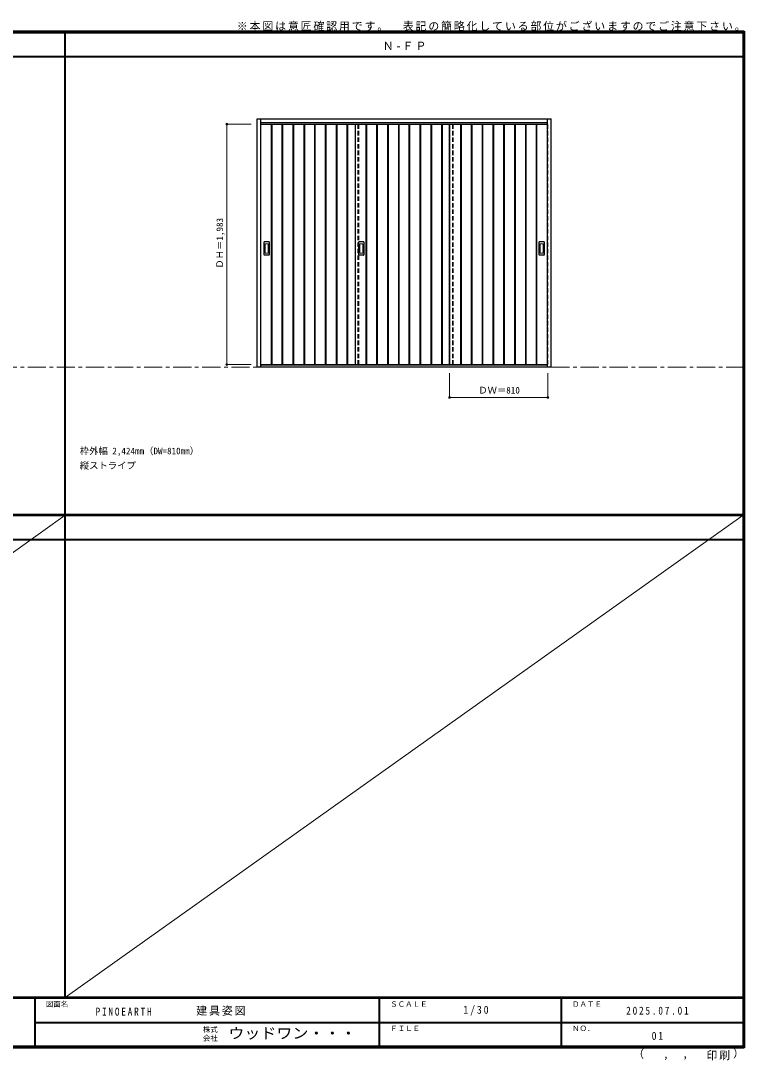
# Model space of a CAD drawing. Units: millimetres, scale not verified. Extents: x -6000 to 5700, y -4307 to 4260.
# Drawn here: x -267 to 5700, y -4307 to 4260 of the extents above; entities that cross this region are included whole.
import ezdxf
from ezdxf.enums import TextEntityAlignment as Align

# ---------------------------------------------------------------- set-up
doc = ezdxf.new("R2010")
doc.units = ezdxf.units.MM
doc.header["$LTSCALE"] = 30
doc.header["$PDMODE"] = 32
doc.header["$PDSIZE"] = 15
doc.linetypes.add('CHAIN1', pattern=[8, 5, -1, 1, -1])
doc.linetypes.add('DASHED1', pattern=[1.8, 1.2, -0.6])
for name, color, linetype, lineweight in [('0-1_通り芯', 7, 'CHAIN1', 18), ('0-2_扉', 4, 'DASHED1', 9), ('0-3_仕上げ', 3, 'Continuous', 25), ('0-4_枠', 3, 'Continuous', 25), ('0-6_引手', 7, 'Continuous', 18), ('0-B_寸法', 7, 'Continuous', 9), ('F-0_補助線', 7, 'Continuous', 18), ('F-1_枠', 6, 'Continuous', 40)]:
    doc.layers.add(name, color=color, linetype=linetype, lineweight=lineweight)
doc.layers.add('0-A_文字', color=7, linetype='Continuous')
doc.layers.add('F-A_文字', color=7, linetype='Continuous')
doc.styles.add('ＭＳ ゴシック', font='')
doc.styles.get('ＭＳ ゴシック').set_extended_font_data('MS Gothic')

msp = doc.modelspace()

# ---------------------------------------------------------------- linework, layer by layer
at = {"layer": '0-1_通り芯'}
msp.add_line((-5490, 1406), (5690, 1406), dxfattribs=at)
at = {"layer": '0-2_扉'}
for p, q in [((1710, 3409), (1713, 3409)), ((2520, 1426), (2520, 3409)), ((3300, 1426), (3300, 3409)), ((4080, 3409), (4077, 3409))]:
    msp.add_line(p, q, dxfattribs=at)
at = {"layer": '0-2_扉', "color": 3, "linetype": 'Continuous', "lineweight": 25}
for p, q in [((1713, 3409), (4077, 3409)), ((2490, 3409), (2490, 1426)), ((3270, 1426), (3270, 3409)), ((1713, 1426), (4077, 1426))]:
    msp.add_line(p, q, dxfattribs=at)
at = {"layer": '0-2_扉'}
for points in [[(1713, 1426), (1710, 1426), (1710, 3409)], [(4077, 1426), (4080, 1426), (4080, 3409)]]:
    msp.add_lwpolyline(points, dxfattribs=at)
at = {"layer": '0-3_仕上げ'}
for p, q in [((1799.5, 3409), (1799.5, 1426)), ((1804.5, 3409), (1804.5, 1426)), ((1887.5, 3409), (1887.5, 1426)), ((1892.5, 3409), (1892.5, 1426)), ((1977.5, 3409), (1977.5, 1426)), ((1982.5, 3409), (1982.5, 1426)), ((2067.5, 3409), (2067.5, 1426)), ((2072.5, 3409), (2072.5, 1426)), ((2157.5, 1426), (2157.5, 3409)), ((2162.5, 1426), (2162.5, 3409)), ((2247.5, 1426), (2247.5, 3409)), ((2252.5, 1426), (2252.5, 3409)), ((2337.5, 1426), (2337.5, 3409)), ((2342.5, 1426), (2342.5, 3409)), ((2425.5, 1426), (2425.5, 3409)), ((2430.5, 1426), (2430.5, 3409)), ((2493, 1426), (2493, 3409)), ((2579.5, 3409), (2579.5, 1426)), ((2584.5, 3409), (2584.5, 1426)), ((2667.5, 3409), (2667.5, 1426)), ((2672.5, 3409), (2672.5, 1426)), ((2757.5, 3409), (2757.5, 1426)), ((2762.5, 3409), (2762.5, 1426)), ((2847.5, 3409), (2847.5, 1426)), ((2852.5, 3409), (2852.5, 1426)), ((2937.5, 1426), (2937.5, 3409)), ((2942.5, 1426), (2942.5, 3409)), ((3027.5, 1426), (3027.5, 3409)), ((3032.5, 1426), (3032.5, 3409)), ((3117.5, 1426), (3117.5, 3409)), ((3122.5, 1426), (3122.5, 3409)), ((3205.5, 1426), (3205.5, 3409)), ((3210.5, 1426), (3210.5, 3409)), ((3273, 1426), (3273, 3409)), ((3359.5, 3409), (3359.5, 1426)), ((3364.5, 3409), (3364.5, 1426)), ((3447.5, 3409), (3447.5, 1426)), ((3452.5, 3409), (3452.5, 1426)), ((3537.5, 3409), (3537.5, 1426)), ((3542.5, 3409), (3542.5, 1426)), ((3627.5, 3409), (3627.5, 1426)), ((3632.5, 3409), (3632.5, 1426)), ((3717.5, 1426), (3717.5, 3409)), ((3722.5, 1426), (3722.5, 3409)), ((3807.5, 1426), (3807.5, 3409)), ((3812.5, 1426), (3812.5, 3409)), ((3897.5, 1426), (3897.5, 3409)), ((3902.5, 1426), (3902.5, 3409)), ((3985.5, 1426), (3985.5, 3409)), ((3990.5, 1426), (3990.5, 3409))]:
    msp.add_line(p, q, dxfattribs=at)
at = {"layer": '0-3_仕上げ', "linetype": 'DASHED1'}
for p, q in [((2517, 1426), (2517, 3409)), ((3297, 1426), (3297, 3409))]:
    msp.add_line(p, q, dxfattribs=at)
at = {"layer": '0-4_枠'}
for p, q in [((1683, 3453), (4107, 3453)), ((1683, 1406), (1683, 3453)), ((1713, 1406), (1713, 3453)), ((4077, 1406), (4077, 3453)), ((4107, 1406), (4107, 3453)), ((1713, 3423), (4077, 3423)), ((4107, 1406), (1683, 1406)), ((4077, 1421), (1713, 1421))]:
    msp.add_line(p, q, dxfattribs=at)
at = {"layer": '0-6_引手', "color": 3, "lineweight": 25}
for p, q in [((1740, 2330), (1740, 2437)), ((1780.5, 2438.5), (1741.5, 2438.5)), ((1782, 2437), (1782, 2330)), ((2520, 2330), (2520, 2437)), ((2560.5, 2438.5), (2521.5, 2438.5)), ((2562, 2437), (2562, 2330)), ((4008, 2330), (4008, 2437)), ((4048.5, 2438.5), (4009.5, 2438.5)), ((4050, 2437), (4050, 2330)), ((1780.5, 2328.5), (1741.5, 2328.5)), ((2560.5, 2328.5), (2521.5, 2328.5)), ((4048.5, 2328.5), (4009.5, 2328.5))]:
    msp.add_line(p, q, dxfattribs=at)
at = {"layer": '0-6_引手'}
for p, q in [((1748.5, 2346), (1748.5, 2421)), ((1772, 2422.5), (1750, 2422.5)), ((1773.5, 2421), (1773.5, 2346)), ((2528.5, 2346), (2528.5, 2421)), ((2552, 2422.5), (2530, 2422.5)), ((2553.5, 2421), (2553.5, 2346)), ((4016.5, 2346), (4016.5, 2421)), ((4040, 2422.5), (4018, 2422.5)), ((4041.5, 2421), (4041.5, 2346)), ((1772, 2344.5), (1750, 2344.5)), ((2552, 2344.5), (2530, 2344.5)), ((4040, 2344.5), (4018, 2344.5))]:
    msp.add_line(p, q, dxfattribs=at)
at = {"layer": '0-6_引手', "color": 3, "lineweight": 25}
for centre, start, end in [((1741.5, 2437), 90, 180), ((1780.5, 2437), 0, 90), ((2521.5, 2437), 90, 180), ((2560.5, 2437), 0, 90), ((4009.5, 2437), 90, 180), ((4048.5, 2437), 0, 90), ((1741.5, 2330), 180, 270), ((1780.5, 2330), 270, 0), ((2521.5, 2330), 180, 270), ((2560.5, 2330), 270, 0), ((4009.5, 2330), 180, 270), ((4048.5, 2330), 270, 0)]:
    msp.add_arc(centre, 1.5, start, end, dxfattribs=at)
at = {"layer": '0-6_引手'}
for centre, start, end in [((1750, 2421), 90, 180), ((1772, 2421), 0, 90), ((2530, 2421), 90, 180), ((2552, 2421), 0, 90), ((4018, 2421), 90, 180), ((4040, 2421), 0, 90), ((1750, 2346), 180, 270), ((1772, 2346), 270, 0), ((2530, 2346), 180, 270), ((2552, 2346), 270, 0), ((4018, 2346), 180, 270), ((4040, 2346), 270, 0)]:
    msp.add_arc(centre, 1.5, start, end, dxfattribs=at)
at = {"layer": '0-B_寸法', "color": 4}
for p, q in [((1433, 3409), (1433, 1426)), ((1433, 3409), (1633, 3409)), ((1433, 1426), (1633, 1426)), ((3270, 1156), (3270, 1356)), ((4080, 1156), (4080, 1356)), ((4080, 1156), (3270, 1156))]:
    msp.add_line(p, q, dxfattribs=at)
at = {"layer": '0-B_寸法'}
for p in [(1433, 3409), (1433, 1426), (3270, 1156), (4080, 1156)]:
    msp.add_point(p, dxfattribs=at)
at = {"layer": 'F-0_補助線'}
for p, q in [((-5490, -3790), (100, 184.5)), ((5690, 184.5), (100, -3790))]:
    msp.add_line(p, q, dxfattribs=at)
at = {"layer": 'F-1_枠'}
for p, q in [((-6000, 4175), (5700, 4175)), ((-6000, 4170), (5700, 4170)), ((-6000, 4165), (5700, 4165)), ((100, -3790), (100, 4175)), ((5690, 4175), (5690, -4205)), ((5695, 4175), (5695, -4205)), ((5700, 4175), (5700, -4205)), ((-6000, 3965), (5700, 3965)), ((-6000, 190.5), (5700, 190.5)), ((-6000, 187.5), (5700, 187.5)), ((-6000, 184.5), (5700, 184.5)), ((-6000, -15.5), (5700, -15.5)), ((5700, -3790), (-6000, -3790)), ((5700, -3795), (-6000, -3795)), ((-150, -3795), (-150, -4195)), ((2690, -3795), (2690, -4195)), ((4190, -3795), (4190, -4195)), ((-150, -3995), (5690, -3995.01)), ((5700, -4195), (-6000, -4195)), ((5700, -4200), (-6000, -4200)), ((5700, -4205), (-6000, -4205))]:
    msp.add_line(p, q, dxfattribs=at)

# ---------------------------------------------------------------- texts
at = {"layer": '0-A_文字', "style": 'ＭＳ ゴシック'}
for s, p in [('枠外幅 2,424mm（DW=810mm）', (220, 670.5)), ('縦ストライプ', (220, 550.5))]:
    msp.add_text(s, height=54.99, dxfattribs=at).set_placement(p, align=Align.BOTTOM_LEFT)
at = {"layer": '0-A_文字', "char_height": 65.98, "attachment_point": 7, "style": 'ＭＳ ゴシック'}
for s, insert in [('\\T1.17;※本図は意匠確認用です。\u3000表記の簡略化している部位がございますのでご注意下さい。', (1515, 4175)), ('\\T1.2;Ｎ-ＦＰ', (2718.75, 4020))]:
    msp.add_mtext(s, dxfattribs=dict(at, insert=insert))
at = {"layer": '0-B_寸法', "style": 'ＭＳ ゴシック'}
msp.add_text('ＤＨ＝1,983', height=54.99, rotation=90, dxfattribs=at).set_placement((1418, 2217.25), align=Align.BOTTOM_LEFT)
msp.add_text('ＤＷ＝810', height=54.99, dxfattribs=at).set_placement((3506.25, 1171), align=Align.BOTTOM_LEFT)
at = {"layer": 'F-A_文字', "style": 'ＭＳ ゴシック'}
for s, height, p in [('図面名', 43.99, (-60, -3880)), ('ＳＣＡＬＥ', 43.99, (2780, -3880)), ('ＤＡＴＥ', 43.99, (4280, -3880)), ('株式', 43.99, (1235, -4089)), ('ＦＩＬＥ', 43.99, (2780, -4080)), ('ＮＯ．', 43.99, (4280, -4080)), ('会社', 43.99, (1235, -4161)), ('（', 65.98, (4784.03, -4308.31)), (',', 65.98, (5031.28, -4308.31)), (',', 65.98, (5190.2, -4305.53)), ('）', 65.98, (5608.4, -4304.13))]:
    msp.add_text(s, height=height, dxfattribs=at).set_placement(p, align=Align.BOTTOM_LEFT)
at = {"layer": 'F-A_文字', "style": 'ＭＳ ゴシック', "width": 1.1}
msp.add_text('ウッドワン・・・', height=87.98, dxfattribs=at).set_placement((1445, -4155), align=Align.BOTTOM_LEFT)
at = {"layer": 'F-A_文字', "char_height": 65.98, "attachment_point": 7, "style": 'ＭＳ ゴシック'}
for s, insert in [('\\T1.38;\\W0.9;1/30', (3383.75, -3940)), ('\\T1.39;\\W0.85;PINOEARTH', (350, -3940.79)), ('\\T1.17;建具姿図', (1180.42, -3940)), ('\\T1.39;\\W0.85;2025.07.01', (4726.25, -3932.5)), ('\\T1.36;\\W0.9;01', (4936.25, -4140)), ('\\T1.17;印刷', (5388.15, -4306.92))]:
    msp.add_mtext(s, dxfattribs=dict(at, insert=insert))

doc.saveas('drawing.dxf')
